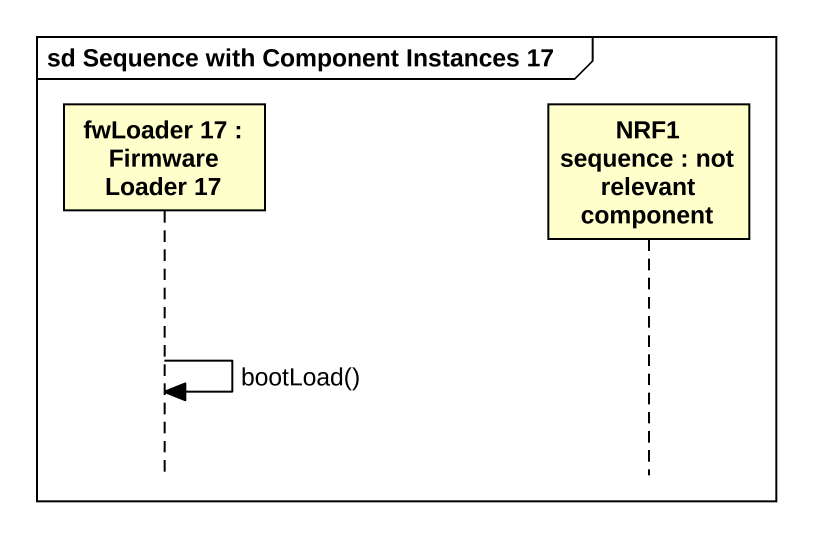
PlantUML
@startuml
mainframe sd Sequence with Component Instances 17
hide footbox
participant "fwLoader 17 : Firmware Loader 17" as fwLoader_17
participant "NRF1 sequence : not relevant component" as NRF1_sequence

fwLoader_17 -> fwLoader_17 : bootLoad()
@enduml
